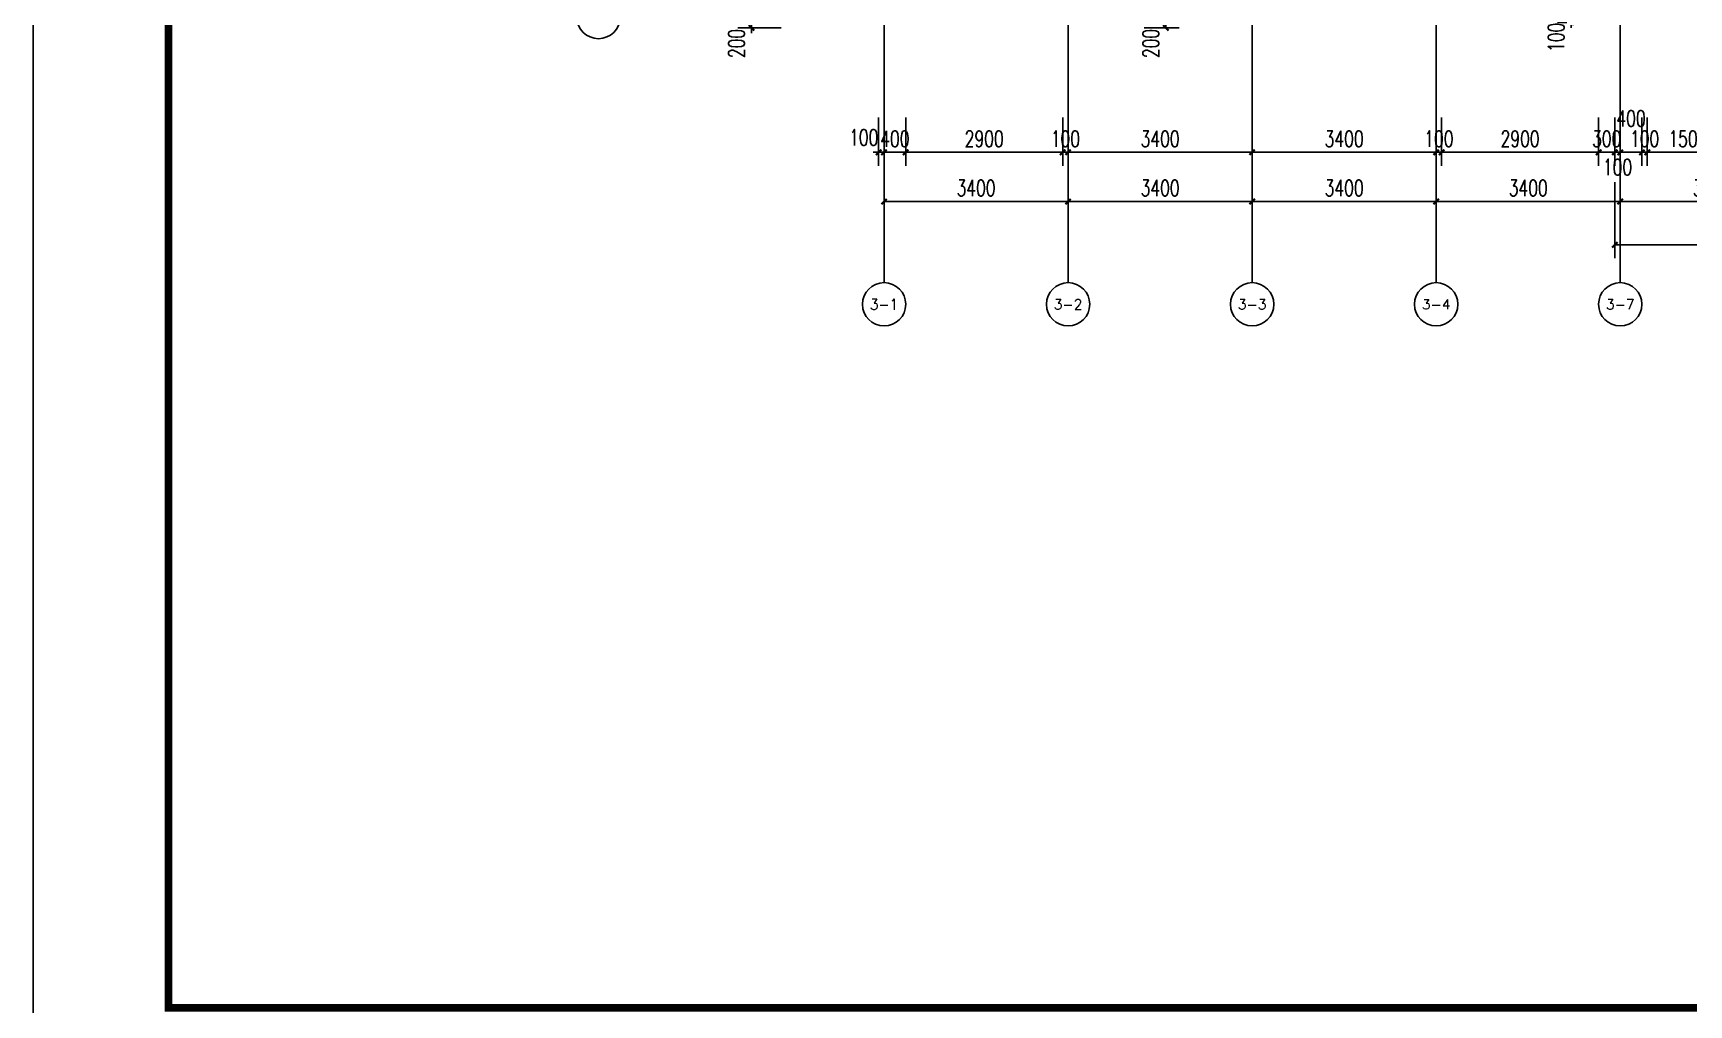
# Model space of a CAD drawing. Extents: x -59851 to 653804, y -249523 to 437614.
# Drawn here: x -59833 to -29246, y -70249 to -52291 of the extents above; entities that cross this region are included whole.
import ezdxf
from ezdxf.enums import TextEntityAlignment as Align

# ---------------------------------------------------------------- set-up
doc = ezdxf.new("R2010")
doc.units = 0
doc.header["$LTSCALE"] = 1000
doc.header["$MEASUREMENT"] = 0
for name, color, linetype in [('A-第三道尺寸线', 105, 'Continuous'), ('AXIS', 3, 'Continuous'), ('AXIS_TEXT', 7, 'Continuous'), ('DOTE', 16, 'Continuous'), ('LABEL_FIXBOX_PM', 7, 'Continuous'), ('LABEL_TXT_PM', 1, 'Continuous')]:
    doc.layers.add(name, color=color, linetype=linetype)
doc.styles.add('_TCH_AXIS', font='COMPLEX', dxfattribs={"bigfont": 'GBCBIG'})
doc.styles.add('_TCH_DIM_T3', font='SIMPLEX.shx', dxfattribs={"width": 0.705882, "bigfont": 'GBCBIG.shx'})
doc.styles.add('COMPLEX', font='COMPLEX')
doc.styles.add('LABEL_TXT_PM', font='pm_njadri_romans1.shx', dxfattribs={"width": 0.7, "bigfont": 'pm_njadri_hztxt.shx'})
doc.dimstyles.new('_TCH_ARCH&&100', dxfattribs={"dimtxt": 297.5, "dimasz": 100, "dimexe": 250, "dimexo": 300, "dimgap": 100, "dimtad": 1, "dimdec": 0, "dimzin": 0, "dimdsep": 46, "dimtxsty": '_TCH_DIM_T3', "dimblk": 'ARCHTICK', "dimcen": 0.09, "dimclrt": 7, "dimazin": 2, "dimtfac": 1, "dimtdec": 0, "dimtix": 1, "dimtmove": 2, "dimatfit": 3, "dimfxl": 0, "dimtolj": 1, "dimtzin": 0, "dimarcsym": 0})

# ---------------------------------------------------------------- blocks, each defined once
blk = doc.blocks.new('zhouxianssceng0329')
at = {"layer": 'DOTE'}
for p, q in [((-44114, 132090), (-44114, 156469)), ((-40714, 132090), (-40714, 156469)), ((-37314, 132090), (-37314, 156469)), ((-33914, 132090), (-33914, 156469)), ((-30514, 132090), (-30514, 143398))]:
    blk.add_line(p, q, dxfattribs=at)
blk = doc.blocks.new('PMSheet_A1_20150113_5-3892016032414355901')
at = {"layer": 'LABEL_FIXBOX_PM'}
blk.add_lwpolyline([(0, 594), (841, 594), (841, 0), (0, 0)], close=True, dxfattribs=at)
at = {"layer": 'LABEL_FIXBOX_PM', "const_width": 1.4}
blk.add_lwpolyline([(831, 584), (25, 584), (25, 10), (831, 10)], close=True, dxfattribs=at)
at = {"layer": 'LABEL_TXT_PM', "style": 'LABEL_TXT_PM'}
for tag, height, width, p in [('修改图应说明理由', 4.5, 0.7, (788.35, 468.8)), ('出图章签名', 4.5, 0.7, (759.46, 338.09)), ('建设单位_U01', 4.5, 0.7, (800.9, 212.14)), ('建设单位', 4.5, 0.7, (800.9, 210.2)), ('建设单位_D01', 4.5, 0.7, (800.9, 207.4)), ('项目名称_U01', 4.5, 0.7, (800.9, 200.42)), ('项目名称', 4.5, 0.7, (800.9, 198.19)), ('项目名称_D01', 4.5, 0.7, (800.9, 195.3)), ('设计编号', 4.5, 0.6, (780.76, 187.9)), ('分项号', 4.5, 0.6, (820.26, 188)), ('项目经理', 4.5, 0.7, (780.26, 172)), ('项目经理签名', 4.5, 0.7, (810.18, 172.26)), ('审定', 4.5, 0.7, (780.26, 163.9)), ('审定签名', 4.5, 0.7, (810.18, 164.16)), ('审核', 4.5, 0.7, (780.26, 156)), ('审核签名', 4.5, 0.7, (810.18, 156.26)), ('项目负责', 4.5, 0.7, (780.26, 148)), ('项目负责签名', 4.5, 0.7, (810.18, 148.26)), ('专业负责', 4.5, 0.7, (780.26, 140)), ('专业负责签名', 4.5, 0.7, (810.18, 140.26)), ('校对', 4.5, 0.7, (780.26, 131.9)), ('校对签名', 4.5, 0.7, (810.18, 132.16)), ('设计', 4.5, 0.7, (780.26, 124)), ('设计签名', 4.5, 0.7, (810.18, 124.26)), ('绘制', 4.5, 0.7, (780.26, 115.9)), ('绘制签名', 4.5, 0.7, (810.18, 116.16)), ('方案_01签名', 4.5, 0.7, (810.18, 96.16)), ('方案_01', 4.5, 0.7, (780.26, 95.9)), ('方案_02', 4.5, 0.7, (780.26, 87.9)), ('方案_02签名', 4.5, 0.7, (810.18, 88.16)), ('方案_03', 4.5, 0.7, (780.29, 79.9)), ('方案_03签名', 4.5, 0.7, (810.2, 80.16)), ('方案_04', 4.5, 0.7, (780.26, 71.9)), ('方案_04签名', 4.5, 0.7, (810.18, 72.16)), ('图名_U02', 4.5, 0.7, (790.5, 60.2)), ('图名_U01', 4.5, 0.7, (790.5, 54.2)), ('图名', 4.5, 0.7, (790.5, 47.96)), ('图名_D01', 4.5, 0.7, (790.5, 42.4)), ('图名_D02', 4.5, 0.7, (790.5, 37)), ('图号', 3.5, 0.7, (760.97, 20.95)), ('图档号', 3.5, 0.7, (781.1, 20.95)), ('日期', 3.5, 0.7, (801.07, 20.95)), ('版本号', 3.5, 0.7, (820.27, 20.95))]:
    blk.add_attdef(tag, text='', height=height, dxfattribs=dict(at, width=width)).set_placement(p, align=Align.CENTER)
blk = doc.blocks.new('_ArchTick')
at = {"color": 0, "linetype": 'ByBlock', "const_width": 0.4}
blk.add_lwpolyline([(-0.5, -0.5), (0.5, 0.5)], dxfattribs=at)
blk = doc.blocks.new('*D1891')
at = {"layer": 'A-第三道尺寸线', "color": 0, "lineweight": -2, "transparency": 16777216}
for p, q in [((-39306, -51994), (-38659, -51994)), ((-38909, -52194), (-38909, -51994)), ((-39306, -52194), (-38659, -52194))]:
    blk.add_line(p, q, dxfattribs=at)
at = {"layer": 'Defpoints', "color": 0, "transparency": 16777216}
for p in [(-39606, -51994), (-38909, -51994), (-39606, -52194)]:
    blk.add_point(p, dxfattribs=at)
at = {"layer": 'A-第三道尺寸线', "color": 0, "lineweight": -2, "transparency": 16777216, "xscale": 100, "yscale": 100, "zscale": 100}
for p, rotation in [((-38909, -51994), 90), ((-38909, -52194), 270)]:
    blk.add_blockref('_ArchTick', p, dxfattribs=dict(at, rotation=rotation))
at = {"layer": 'A-第三道尺寸线', "color": 7, "transparency": 16777216, "insert": (-39184, -52483), "char_height": 297.5, "attachment_point": 5, "rotation": 90, "style": '_TCH_DIM_T3'}
blk.add_mtext('\\A1;200', dxfattribs=at)
blk = doc.blocks.new('*D2162')
at = {"layer": 'A-第三道尺寸线', "color": 0, "lineweight": -2, "transparency": 16777216}
for p, q in [((-46014, -51994), (-46813, -51994)), ((-46563, -51994), (-46563, -51894)), ((-46563, -52194), (-46563, -51994)), ((-46014, -52194), (-46813, -52194)), ((-46563, -52194), (-46563, -52294))]:
    blk.add_line(p, q, dxfattribs=at)
at = {"layer": 'Defpoints', "color": 0, "transparency": 16777216}
for p in [(-46563, -51994), (-45714, -51994), (-45714, -52194)]:
    blk.add_point(p, dxfattribs=at)
at = {"layer": 'A-第三道尺寸线', "color": 0, "lineweight": -2, "transparency": 16777216, "xscale": 100, "yscale": 100, "zscale": 100}
for p, rotation in [((-46563, -51994), 270), ((-46563, -52194), 90)]:
    blk.add_blockref('_ArchTick', p, dxfattribs=dict(at, rotation=rotation))
at = {"layer": 'A-第三道尺寸线', "color": 7, "transparency": 16777216, "insert": (-46838, -52483), "char_height": 297.5, "attachment_point": 5, "rotation": 90, "style": '_TCH_DIM_T3'}
blk.add_mtext('\\A1;200', dxfattribs=at)
blk = doc.blocks.new('*D2199')
at = {"layer": 'A-第三道尺寸线', "color": 0, "lineweight": -2, "transparency": 16777216}
for p, q in [((-30810, -51994), (-31672, -51994)), ((-31422, -51994), (-31422, -51894)), ((-31422, -52094), (-31422, -51994)), ((-30810, -52094), (-31672, -52094)), ((-31422, -52094), (-31422, -52194))]:
    blk.add_line(p, q, dxfattribs=at)
at = {"layer": 'Defpoints', "color": 0, "transparency": 16777216}
for p in [(-31422, -51994), (-30510, -51994), (-30510, -52094)]:
    blk.add_point(p, dxfattribs=at)
at = {"layer": 'A-第三道尺寸线', "color": 0, "lineweight": -2, "transparency": 16777216, "xscale": 100, "yscale": 100, "zscale": 100}
for p, rotation in [((-31422, -51994), 270), ((-31422, -52094), 90)]:
    blk.add_blockref('_ArchTick', p, dxfattribs=dict(at, rotation=rotation))
at = {"layer": 'A-第三道尺寸线', "color": 7, "transparency": 16777216, "insert": (-31697, -52369), "char_height": 297.5, "attachment_point": 5, "rotation": 90, "style": '_TCH_DIM_T3'}
blk.add_mtext('\\A1;100', dxfattribs=at)
blk = doc.blocks.new('*D2242')
at = {"layer": 'A-第三道尺寸线', "color": 0, "lineweight": -2, "transparency": 16777216}
for p, q in [((-30014, -53850), (-30014, -54744)), ((-28514, -53850), (-28514, -54744)), ((-30014, -54494), (-28514, -54494))]:
    blk.add_line(p, q, dxfattribs=at)
at = {"layer": 'Defpoints', "color": 0, "transparency": 16777216}
for p in [(-30014, -53550), (-28514, -53550), (-28514, -54494)]:
    blk.add_point(p, dxfattribs=at)
at = {"layer": 'A-第三道尺寸线', "color": 0, "lineweight": -2, "transparency": 16777216, "xscale": 100, "yscale": 100, "zscale": 100, "rotation": 180}
blk.add_blockref('_ArchTick', (-30014, -54494), dxfattribs=at)
at = {"layer": 'A-第三道尺寸线', "color": 0, "lineweight": -2, "transparency": 16777216, "xscale": 100, "yscale": 100, "zscale": 100}
blk.add_blockref('_ArchTick', (-28514, -54494), dxfattribs=at)
at = {"layer": 'A-第三道尺寸线', "color": 7, "transparency": 16777216, "insert": (-29264, -54245), "char_height": 297.5, "attachment_point": 5, "style": '_TCH_DIM_T3'}
blk.add_mtext('\\A1;1500', dxfattribs=at)
blk = doc.blocks.new('*D2243')
at = {"layer": 'A-第三道尺寸线', "color": 0, "lineweight": -2, "transparency": 16777216}
for p, q in [((-30114, -53850), (-30114, -54744)), ((-30014, -53850), (-30014, -54744)), ((-30114, -54494), (-30214, -54494)), ((-30114, -54494), (-30014, -54494)), ((-30014, -54494), (-29914, -54494))]:
    blk.add_line(p, q, dxfattribs=at)
at = {"layer": 'Defpoints', "color": 0, "transparency": 16777216}
for p in [(-30114, -53550), (-30014, -53550), (-30014, -54494)]:
    blk.add_point(p, dxfattribs=at)
at = {"layer": 'A-第三道尺寸线', "color": 0, "lineweight": -2, "transparency": 16777216, "xscale": 100, "yscale": 100, "zscale": 100}
blk.add_blockref('_ArchTick', (-30114, -54494), dxfattribs=at)
at = {"layer": 'A-第三道尺寸线', "color": 0, "lineweight": -2, "transparency": 16777216, "xscale": 100, "yscale": 100, "zscale": 100, "rotation": 180}
blk.add_blockref('_ArchTick', (-30014, -54494), dxfattribs=at)
at = {"layer": 'A-第三道尺寸线', "color": 7, "transparency": 16777216, "insert": (-30064, -54245), "char_height": 297.5, "attachment_point": 5, "style": '_TCH_DIM_T3'}
blk.add_mtext('\\A1;100', dxfattribs=at)
blk = doc.blocks.new('*D2244')
at = {"layer": 'A-第三道尺寸线', "color": 0, "lineweight": -2, "transparency": 16777216}
for p, q in [((-30514, -53850), (-30514, -54744)), ((-30114, -53850), (-30114, -54744)), ((-30514, -54494), (-30114, -54494))]:
    blk.add_line(p, q, dxfattribs=at)
at = {"layer": 'Defpoints', "color": 0, "transparency": 16777216}
for p in [(-30514, -53550), (-30114, -53550), (-30114, -54494)]:
    blk.add_point(p, dxfattribs=at)
at = {"layer": 'A-第三道尺寸线', "color": 0, "lineweight": -2, "transparency": 16777216, "xscale": 100, "yscale": 100, "zscale": 100, "rotation": 180}
blk.add_blockref('_ArchTick', (-30514, -54494), dxfattribs=at)
at = {"layer": 'A-第三道尺寸线', "color": 0, "lineweight": -2, "transparency": 16777216, "xscale": 100, "yscale": 100, "zscale": 100}
blk.add_blockref('_ArchTick', (-30114, -54494), dxfattribs=at)
at = {"layer": 'A-第三道尺寸线', "color": 7, "transparency": 16777216, "insert": (-30314, -53869), "char_height": 297.5, "attachment_point": 5, "style": '_TCH_DIM_T3'}
blk.add_mtext('\\A1;400', dxfattribs=at)
blk = doc.blocks.new('*D2245')
at = {"layer": 'A-第三道尺寸线', "color": 0, "lineweight": -2, "transparency": 16777216}
for p, q in [((-30614, -53850), (-30614, -54744)), ((-30514, -53850), (-30514, -54744)), ((-30614, -54494), (-30714, -54494)), ((-30614, -54494), (-30514, -54494)), ((-30514, -54494), (-30414, -54494))]:
    blk.add_line(p, q, dxfattribs=at)
at = {"layer": 'Defpoints', "color": 0, "transparency": 16777216}
for p in [(-30614, -53550), (-30514, -53550), (-30514, -54494)]:
    blk.add_point(p, dxfattribs=at)
at = {"layer": 'A-第三道尺寸线', "color": 0, "lineweight": -2, "transparency": 16777216, "xscale": 100, "yscale": 100, "zscale": 100}
blk.add_blockref('_ArchTick', (-30614, -54494), dxfattribs=at)
at = {"layer": 'A-第三道尺寸线', "color": 0, "lineweight": -2, "transparency": 16777216, "xscale": 100, "yscale": 100, "zscale": 100, "rotation": 180}
blk.add_blockref('_ArchTick', (-30514, -54494), dxfattribs=at)
at = {"layer": 'A-第三道尺寸线', "color": 7, "transparency": 16777216, "insert": (-30564, -54769), "char_height": 297.5, "attachment_point": 5, "style": '_TCH_DIM_T3'}
blk.add_mtext('\\A1;100', dxfattribs=at)
blk = doc.blocks.new('*D2246')
at = {"layer": 'A-第三道尺寸线', "color": 0, "lineweight": -2, "transparency": 16777216}
for p, q in [((-30914, -53850), (-30914, -54744)), ((-30614, -53850), (-30614, -54744)), ((-30914, -54494), (-31014, -54494)), ((-30914, -54494), (-30614, -54494)), ((-30614, -54494), (-30514, -54494))]:
    blk.add_line(p, q, dxfattribs=at)
at = {"layer": 'Defpoints', "color": 0, "transparency": 16777216}
for p in [(-30914, -53550), (-30614, -53550), (-30614, -54494)]:
    blk.add_point(p, dxfattribs=at)
at = {"layer": 'A-第三道尺寸线', "color": 0, "lineweight": -2, "transparency": 16777216, "xscale": 100, "yscale": 100, "zscale": 100}
blk.add_blockref('_ArchTick', (-30914, -54494), dxfattribs=at)
at = {"layer": 'A-第三道尺寸线', "color": 0, "lineweight": -2, "transparency": 16777216, "xscale": 100, "yscale": 100, "zscale": 100, "rotation": 180}
blk.add_blockref('_ArchTick', (-30614, -54494), dxfattribs=at)
at = {"layer": 'A-第三道尺寸线', "color": 7, "transparency": 16777216, "insert": (-30764, -54245), "char_height": 297.5, "attachment_point": 5, "style": '_TCH_DIM_T3'}
blk.add_mtext('\\A1;300', dxfattribs=at)
blk = doc.blocks.new('*D2247')
at = {"layer": 'A-第三道尺寸线', "color": 0, "lineweight": -2, "transparency": 16777216}
for p, q in [((-33814, -53850), (-33814, -54744)), ((-30914, -53850), (-30914, -54744)), ((-33814, -54494), (-30914, -54494))]:
    blk.add_line(p, q, dxfattribs=at)
at = {"layer": 'Defpoints', "color": 0, "transparency": 16777216}
for p in [(-33814, -53550), (-30914, -53550), (-30914, -54494)]:
    blk.add_point(p, dxfattribs=at)
at = {"layer": 'A-第三道尺寸线', "color": 0, "lineweight": -2, "transparency": 16777216, "xscale": 100, "yscale": 100, "zscale": 100, "rotation": 180}
blk.add_blockref('_ArchTick', (-33814, -54494), dxfattribs=at)
at = {"layer": 'A-第三道尺寸线', "color": 0, "lineweight": -2, "transparency": 16777216, "xscale": 100, "yscale": 100, "zscale": 100}
blk.add_blockref('_ArchTick', (-30914, -54494), dxfattribs=at)
at = {"layer": 'A-第三道尺寸线', "color": 7, "transparency": 16777216, "insert": (-32364, -54245), "char_height": 297.5, "attachment_point": 5, "style": '_TCH_DIM_T3'}
blk.add_mtext('\\A1;2900', dxfattribs=at)
blk = doc.blocks.new('*D2248')
at = {"layer": 'A-第三道尺寸线', "color": 0, "lineweight": -2, "transparency": 16777216}
for p, q in [((-33914, -53850), (-33914, -54744)), ((-33814, -53850), (-33814, -54744)), ((-33914, -54494), (-34014, -54494)), ((-33914, -54494), (-33814, -54494)), ((-33814, -54494), (-33714, -54494))]:
    blk.add_line(p, q, dxfattribs=at)
at = {"layer": 'Defpoints', "color": 0, "transparency": 16777216}
for p in [(-33914, -53550), (-33814, -53550), (-33814, -54494)]:
    blk.add_point(p, dxfattribs=at)
at = {"layer": 'A-第三道尺寸线', "color": 0, "lineweight": -2, "transparency": 16777216, "xscale": 100, "yscale": 100, "zscale": 100}
blk.add_blockref('_ArchTick', (-33914, -54494), dxfattribs=at)
at = {"layer": 'A-第三道尺寸线', "color": 0, "lineweight": -2, "transparency": 16777216, "xscale": 100, "yscale": 100, "zscale": 100, "rotation": 180}
blk.add_blockref('_ArchTick', (-33814, -54494), dxfattribs=at)
at = {"layer": 'A-第三道尺寸线', "color": 7, "transparency": 16777216, "insert": (-33864, -54245), "char_height": 297.5, "attachment_point": 5, "style": '_TCH_DIM_T3'}
blk.add_mtext('\\A1;100', dxfattribs=at)
blk = doc.blocks.new('*D2249')
at = {"layer": 'A-第三道尺寸线', "color": 0, "lineweight": -2, "transparency": 16777216}
for p, q in [((-37314, -53850), (-37314, -54744)), ((-33914, -53850), (-33914, -54744)), ((-37314, -54494), (-33914, -54494))]:
    blk.add_line(p, q, dxfattribs=at)
at = {"layer": 'Defpoints', "color": 0, "transparency": 16777216}
for p in [(-37314, -53550), (-33914, -53550), (-33914, -54494)]:
    blk.add_point(p, dxfattribs=at)
at = {"layer": 'A-第三道尺寸线', "color": 0, "lineweight": -2, "transparency": 16777216, "xscale": 100, "yscale": 100, "zscale": 100, "rotation": 180}
blk.add_blockref('_ArchTick', (-37314, -54494), dxfattribs=at)
at = {"layer": 'A-第三道尺寸线', "color": 0, "lineweight": -2, "transparency": 16777216, "xscale": 100, "yscale": 100, "zscale": 100}
blk.add_blockref('_ArchTick', (-33914, -54494), dxfattribs=at)
at = {"layer": 'A-第三道尺寸线', "color": 7, "transparency": 16777216, "insert": (-35614, -54245), "char_height": 297.5, "attachment_point": 5, "style": '_TCH_DIM_T3'}
blk.add_mtext('\\A1;3400', dxfattribs=at)
blk = doc.blocks.new('*D2250')
at = {"layer": 'A-第三道尺寸线', "color": 0, "lineweight": -2, "transparency": 16777216}
for p, q in [((-40714, -53850), (-40714, -54744)), ((-37314, -53850), (-37314, -54744)), ((-40714, -54494), (-37314, -54494))]:
    blk.add_line(p, q, dxfattribs=at)
at = {"layer": 'Defpoints', "color": 0, "transparency": 16777216}
for p in [(-40714, -53550), (-37314, -53550), (-37314, -54494)]:
    blk.add_point(p, dxfattribs=at)
at = {"layer": 'A-第三道尺寸线', "color": 0, "lineweight": -2, "transparency": 16777216, "xscale": 100, "yscale": 100, "zscale": 100, "rotation": 180}
blk.add_blockref('_ArchTick', (-40714, -54494), dxfattribs=at)
at = {"layer": 'A-第三道尺寸线', "color": 0, "lineweight": -2, "transparency": 16777216, "xscale": 100, "yscale": 100, "zscale": 100}
blk.add_blockref('_ArchTick', (-37314, -54494), dxfattribs=at)
at = {"layer": 'A-第三道尺寸线', "color": 7, "transparency": 16777216, "insert": (-39014, -54245), "char_height": 297.5, "attachment_point": 5, "style": '_TCH_DIM_T3'}
blk.add_mtext('\\A1;3400', dxfattribs=at)
blk = doc.blocks.new('*D2251')
at = {"layer": 'A-第三道尺寸线', "color": 0, "lineweight": -2, "transparency": 16777216}
for p, q in [((-40814, -53850), (-40814, -54744)), ((-40714, -53850), (-40714, -54744)), ((-40814, -54494), (-40914, -54494)), ((-40814, -54494), (-40714, -54494)), ((-40714, -54494), (-40614, -54494))]:
    blk.add_line(p, q, dxfattribs=at)
at = {"layer": 'Defpoints', "color": 0, "transparency": 16777216}
for p in [(-40814, -53550), (-40714, -53550), (-40714, -54494)]:
    blk.add_point(p, dxfattribs=at)
at = {"layer": 'A-第三道尺寸线', "color": 0, "lineweight": -2, "transparency": 16777216, "xscale": 100, "yscale": 100, "zscale": 100}
blk.add_blockref('_ArchTick', (-40814, -54494), dxfattribs=at)
at = {"layer": 'A-第三道尺寸线', "color": 0, "lineweight": -2, "transparency": 16777216, "xscale": 100, "yscale": 100, "zscale": 100, "rotation": 180}
blk.add_blockref('_ArchTick', (-40714, -54494), dxfattribs=at)
at = {"layer": 'A-第三道尺寸线', "color": 7, "transparency": 16777216, "insert": (-40764, -54245), "char_height": 297.5, "attachment_point": 5, "style": '_TCH_DIM_T3'}
blk.add_mtext('\\A1;100', dxfattribs=at)
blk = doc.blocks.new('*D2252')
at = {"layer": 'A-第三道尺寸线', "color": 0, "lineweight": -2, "transparency": 16777216}
for p, q in [((-43714, -53850), (-43714, -54744)), ((-40814, -53850), (-40814, -54744)), ((-43714, -54494), (-40814, -54494))]:
    blk.add_line(p, q, dxfattribs=at)
at = {"layer": 'Defpoints', "color": 0, "transparency": 16777216}
for p in [(-43714, -53550), (-40814, -53550), (-40814, -54494)]:
    blk.add_point(p, dxfattribs=at)
at = {"layer": 'A-第三道尺寸线', "color": 0, "lineweight": -2, "transparency": 16777216, "xscale": 100, "yscale": 100, "zscale": 100, "rotation": 180}
blk.add_blockref('_ArchTick', (-43714, -54494), dxfattribs=at)
at = {"layer": 'A-第三道尺寸线', "color": 0, "lineweight": -2, "transparency": 16777216, "xscale": 100, "yscale": 100, "zscale": 100}
blk.add_blockref('_ArchTick', (-40814, -54494), dxfattribs=at)
at = {"layer": 'A-第三道尺寸线', "color": 7, "transparency": 16777216, "insert": (-42264, -54245), "char_height": 297.5, "attachment_point": 5, "style": '_TCH_DIM_T3'}
blk.add_mtext('\\A1;2900', dxfattribs=at)
blk = doc.blocks.new('*D2253')
at = {"layer": 'A-第三道尺寸线', "color": 0, "lineweight": -2, "transparency": 16777216}
for p, q in [((-44114, -53850), (-44114, -54744)), ((-43714, -53850), (-43714, -54744)), ((-44114, -54494), (-44214, -54494)), ((-44114, -54494), (-43714, -54494)), ((-43714, -54494), (-43614, -54494))]:
    blk.add_line(p, q, dxfattribs=at)
at = {"layer": 'Defpoints', "color": 0, "transparency": 16777216}
for p in [(-44114, -53550), (-43714, -53550), (-43714, -54494)]:
    blk.add_point(p, dxfattribs=at)
at = {"layer": 'A-第三道尺寸线', "color": 0, "lineweight": -2, "transparency": 16777216, "xscale": 100, "yscale": 100, "zscale": 100}
blk.add_blockref('_ArchTick', (-44114, -54494), dxfattribs=at)
at = {"layer": 'A-第三道尺寸线', "color": 0, "lineweight": -2, "transparency": 16777216, "xscale": 100, "yscale": 100, "zscale": 100, "rotation": 180}
blk.add_blockref('_ArchTick', (-43714, -54494), dxfattribs=at)
at = {"layer": 'A-第三道尺寸线', "color": 7, "transparency": 16777216, "insert": (-43914, -54245), "char_height": 297.5, "attachment_point": 5, "style": '_TCH_DIM_T3'}
blk.add_mtext('\\A1;400', dxfattribs=at)
blk = doc.blocks.new('*D2254')
at = {"layer": 'A-第三道尺寸线', "color": 0, "lineweight": -2, "transparency": 16777216}
for p, q in [((-44214, -53850), (-44214, -54744)), ((-44114, -53850), (-44114, -54744)), ((-44214, -54494), (-44314, -54494)), ((-44214, -54494), (-44114, -54494)), ((-44114, -54494), (-44014, -54494))]:
    blk.add_line(p, q, dxfattribs=at)
at = {"layer": 'Defpoints', "color": 0, "transparency": 16777216}
for p in [(-44214, -53550), (-44114, -53550), (-44114, -54494)]:
    blk.add_point(p, dxfattribs=at)
at = {"layer": 'A-第三道尺寸线', "color": 0, "lineweight": -2, "transparency": 16777216, "xscale": 100, "yscale": 100, "zscale": 100}
blk.add_blockref('_ArchTick', (-44214, -54494), dxfattribs=at)
at = {"layer": 'A-第三道尺寸线', "color": 0, "lineweight": -2, "transparency": 16777216, "xscale": 100, "yscale": 100, "zscale": 100, "rotation": 180}
blk.add_blockref('_ArchTick', (-44114, -54494), dxfattribs=at)
at = {"layer": 'A-第三道尺寸线', "color": 7, "transparency": 16777216, "insert": (-44489, -54219), "char_height": 297.5, "attachment_point": 5, "style": '_TCH_DIM_T3'}
blk.add_mtext('\\A1;100', dxfattribs=at)
blk = doc.blocks.new('*D3251')
at = {"layer": 'AXIS', "color": 0, "lineweight": -2, "transparency": 16777216}
for p, q in [((-44114, -53203), (-44114, -55653)), ((-40714, -53203), (-40714, -55653)), ((-44114, -55403), (-40714, -55403))]:
    blk.add_line(p, q, dxfattribs=at)
at = {"layer": 'Defpoints', "color": 0, "transparency": 16777216}
for p in [(-44114, -52903), (-40714, -52903), (-40714, -55403)]:
    blk.add_point(p, dxfattribs=at)
at = {"layer": 'AXIS', "color": 0, "lineweight": -2, "transparency": 16777216, "xscale": 100, "yscale": 100, "zscale": 100, "rotation": 180}
blk.add_blockref('_ArchTick', (-44114, -55403), dxfattribs=at)
at = {"layer": 'AXIS', "color": 0, "lineweight": -2, "transparency": 16777216, "xscale": 100, "yscale": 100, "zscale": 100}
blk.add_blockref('_ArchTick', (-40714, -55403), dxfattribs=at)
at = {"layer": 'AXIS', "color": 7, "transparency": 16777216, "insert": (-42414, -55154), "char_height": 297.5, "attachment_point": 5, "style": '_TCH_DIM_T3'}
blk.add_mtext('\\A1;3400', dxfattribs=at)
blk = doc.blocks.new('*D3252')
at = {"layer": 'AXIS', "color": 0, "lineweight": -2, "transparency": 16777216}
for p, q in [((-40714, -53203), (-40714, -55653)), ((-37314, -53203), (-37314, -55653)), ((-40714, -55403), (-37314, -55403))]:
    blk.add_line(p, q, dxfattribs=at)
at = {"layer": 'Defpoints', "color": 0, "transparency": 16777216}
for p in [(-40714, -52903), (-37314, -52903), (-37314, -55403)]:
    blk.add_point(p, dxfattribs=at)
at = {"layer": 'AXIS', "color": 0, "lineweight": -2, "transparency": 16777216, "xscale": 100, "yscale": 100, "zscale": 100, "rotation": 180}
blk.add_blockref('_ArchTick', (-40714, -55403), dxfattribs=at)
at = {"layer": 'AXIS', "color": 0, "lineweight": -2, "transparency": 16777216, "xscale": 100, "yscale": 100, "zscale": 100}
blk.add_blockref('_ArchTick', (-37314, -55403), dxfattribs=at)
at = {"layer": 'AXIS', "color": 7, "transparency": 16777216, "insert": (-39014, -55154), "char_height": 297.5, "attachment_point": 5, "style": '_TCH_DIM_T3'}
blk.add_mtext('\\A1;3400', dxfattribs=at)
blk = doc.blocks.new('*D3253')
at = {"layer": 'AXIS', "color": 0, "lineweight": -2, "transparency": 16777216}
for p, q in [((-37314, -53203), (-37314, -55653)), ((-33914, -53203), (-33914, -55653)), ((-37314, -55403), (-33914, -55403))]:
    blk.add_line(p, q, dxfattribs=at)
at = {"layer": 'Defpoints', "color": 0, "transparency": 16777216}
for p in [(-37314, -52903), (-33914, -52903), (-33914, -55403)]:
    blk.add_point(p, dxfattribs=at)
at = {"layer": 'AXIS', "color": 0, "lineweight": -2, "transparency": 16777216, "xscale": 100, "yscale": 100, "zscale": 100, "rotation": 180}
blk.add_blockref('_ArchTick', (-37314, -55403), dxfattribs=at)
at = {"layer": 'AXIS', "color": 0, "lineweight": -2, "transparency": 16777216, "xscale": 100, "yscale": 100, "zscale": 100}
blk.add_blockref('_ArchTick', (-33914, -55403), dxfattribs=at)
at = {"layer": 'AXIS', "color": 7, "transparency": 16777216, "insert": (-35614, -55154), "char_height": 297.5, "attachment_point": 5, "style": '_TCH_DIM_T3'}
blk.add_mtext('\\A1;3400', dxfattribs=at)
blk = doc.blocks.new('*D3254')
at = {"layer": 'AXIS', "color": 0, "lineweight": -2, "transparency": 16777216}
for p, q in [((-33914, -53203), (-33914, -55653)), ((-30514, -53203), (-30514, -55653)), ((-33914, -55403), (-30514, -55403))]:
    blk.add_line(p, q, dxfattribs=at)
at = {"layer": 'Defpoints', "color": 0, "transparency": 16777216}
for p in [(-33914, -52903), (-30514, -52903), (-30514, -55403)]:
    blk.add_point(p, dxfattribs=at)
at = {"layer": 'AXIS', "color": 0, "lineweight": -2, "transparency": 16777216, "xscale": 100, "yscale": 100, "zscale": 100, "rotation": 180}
blk.add_blockref('_ArchTick', (-33914, -55403), dxfattribs=at)
at = {"layer": 'AXIS', "color": 0, "lineweight": -2, "transparency": 16777216, "xscale": 100, "yscale": 100, "zscale": 100}
blk.add_blockref('_ArchTick', (-30514, -55403), dxfattribs=at)
at = {"layer": 'AXIS', "color": 7, "transparency": 16777216, "insert": (-32214, -55154), "char_height": 297.5, "attachment_point": 5, "style": '_TCH_DIM_T3'}
blk.add_mtext('\\A1;3400', dxfattribs=at)
blk = doc.blocks.new('*D3255')
at = {"layer": 'AXIS', "color": 0, "lineweight": -2, "transparency": 16777216}
for p, q in [((-30514, -53203), (-30514, -55653)), ((-27114, -53203), (-27114, -55653)), ((-30514, -55403), (-27114, -55403))]:
    blk.add_line(p, q, dxfattribs=at)
at = {"layer": 'Defpoints', "color": 0, "transparency": 16777216}
for p in [(-30514, -52903), (-27114, -52903), (-27114, -55403)]:
    blk.add_point(p, dxfattribs=at)
at = {"layer": 'AXIS', "color": 0, "lineweight": -2, "transparency": 16777216, "xscale": 100, "yscale": 100, "zscale": 100, "rotation": 180}
blk.add_blockref('_ArchTick', (-30514, -55403), dxfattribs=at)
at = {"layer": 'AXIS', "color": 0, "lineweight": -2, "transparency": 16777216, "xscale": 100, "yscale": 100, "zscale": 100}
blk.add_blockref('_ArchTick', (-27114, -55403), dxfattribs=at)
at = {"layer": 'AXIS', "color": 7, "transparency": 16777216, "insert": (-28814, -55154), "char_height": 297.5, "attachment_point": 5, "style": '_TCH_DIM_T3'}
blk.add_mtext('\\A1;3400', dxfattribs=at)
blk = doc.blocks.new('*D3267')
at = {"layer": 'AXIS', "color": 0, "lineweight": -2, "transparency": 16777216}
for p, q in [((-30614, -55044), (-30614, -56453)), ((4686, -55044), (4686, -56453)), ((-30614, -56203), (4686, -56203))]:
    blk.add_line(p, q, dxfattribs=at)
at = {"layer": 'Defpoints', "color": 0, "transparency": 16777216}
for p in [(-30614, -54744), (4686, -54744), (4686, -56203)]:
    blk.add_point(p, dxfattribs=at)
at = {"layer": 'AXIS', "color": 0, "lineweight": -2, "transparency": 16777216, "xscale": 100, "yscale": 100, "zscale": 100, "rotation": 180}
blk.add_blockref('_ArchTick', (-30614, -56203), dxfattribs=at)
at = {"layer": 'AXIS', "color": 0, "lineweight": -2, "transparency": 16777216, "xscale": 100, "yscale": 100, "zscale": 100}
blk.add_blockref('_ArchTick', (4686, -56203), dxfattribs=at)
at = {"layer": 'AXIS', "color": 7, "transparency": 16777216, "insert": (-12964, -55954), "char_height": 297.5, "attachment_point": 5, "style": '_TCH_DIM_T3'}
blk.add_mtext('\\A1;35300', dxfattribs=at)
blk = doc.blocks.new('_AXISO')
blk.add_circle((0, 0), 0.5)
at = {"layer": 'AXIS_TEXT', "style": 'COMPLEX', "width": 1.041667}
blk.add_attdef('A', text='', height=0.56, dxfattribs=at).set_placement((-0.25, -0.28), (0.25, -0.28), align=Align.FIT)

msp = doc.modelspace()

# ---------------------------------------------------------------- linework, layer by layer
at = {"layer": 'AXIS'}
for p, q in [((-44113.7, -52902.6), (-44113.7, -56902.6)), ((-40713.7, -52902.6), (-40713.7, -56902.6)), ((-37313.7, -52902.6), (-37313.7, -56902.6)), ((-33913.7, -52902.6), (-33913.7, -56902.6)), ((-30513.7, -52902.6), (-30513.7, -56902.6))]:
    msp.add_line(p, q, dxfattribs=at)

# ---------------------------------------------------------------- block references
at = {"xscale": 100, "yscale": 100, "zscale": 100}
msp.add_blockref('PMSheet_A1_20150113_5-3892016032414355901', (-59833.4, -71305.4), dxfattribs=at)
msp.add_blockref('zhouxianssceng0329', (0, -184992.5))
at = {"layer": 'AXIS'}
ref = msp.add_blockref('_AXISO', (-49388.6, -51994.3), dxfattribs=dict(at, xscale=800, yscale=800, zscale=800))
ref.add_attrib('A', '3-A', dxfattribs={"layer": 'AXIS_TEXT', "height": 177.09, "style": '_TCH_AXIS'}).set_placement((-49654.2, -52082.8), (-49122.9, -52082.8), align=Align.FIT)
ref = msp.add_blockref('_AXISO', (-44113.7, -57302.6), dxfattribs=dict(at, xscale=800, yscale=800, zscale=800))
ref.add_attrib('A', '3-1', dxfattribs={"layer": 'AXIS_TEXT', "height": 202.97, "style": '_TCH_AXIS'}).set_placement((-44374.7, -57404.1), (-43852.8, -57404.1), align=Align.FIT)
ref = msp.add_blockref('_AXISO', (-40713.7, -57302.6), dxfattribs=dict(at, xscale=800, yscale=800, zscale=800))
ref.add_attrib('A', '3-2', dxfattribs={"layer": 'AXIS_TEXT', "height": 187.78, "style": '_TCH_AXIS'}).set_placement((-40977.5, -57396.5), (-40449.9, -57396.5), align=Align.FIT)
ref = msp.add_blockref('_AXISO', (-37313.7, -57302.6), dxfattribs=dict(at, xscale=800, yscale=800, zscale=800))
ref.add_attrib('A', '3-3', dxfattribs={"layer": 'AXIS_TEXT', "height": 187.78, "style": '_TCH_AXIS'}).set_placement((-37577.5, -57396.5), (-37049.9, -57396.5), align=Align.FIT)
ref = msp.add_blockref('_AXISO', (-33913.7, -57302.6), dxfattribs=dict(at, xscale=800, yscale=800, zscale=800))
ref.add_attrib('A', '3-4', dxfattribs={"layer": 'AXIS_TEXT', "height": 182.29, "style": '_TCH_AXIS'}).set_placement((-34178.5, -57393.8), (-33649, -57393.8), align=Align.FIT)
ref = msp.add_blockref('_AXISO', (-30513.7, -57302.6), dxfattribs=dict(at, xscale=800, yscale=800, zscale=800))
ref.add_attrib('A', '3-7', dxfattribs={"layer": 'AXIS_TEXT', "height": 187.78, "style": '_TCH_AXIS'}).set_placement((-30777.5, -57396.5), (-30249.9, -57396.5), align=Align.FIT)

# ---------------------------------------------------------------- dimensions: what is measured, and where the dimension line sits
at = {"layer": 'A-第三道尺寸线'}
for base, p1, p2, angle, picture, middle in [((-46562.7, -51994.3), (-45713.9, -52194.3), (-45713.9, -51994.3), 90, '*D2162', (-46837.7, -52483.3)), ((-38908.9, -51994.3), (-39605.7, -52194.3), (-39605.7, -51994.3), 90, '*D1891', (-39183.9, -52483.3)), ((-31421.5, -51994.3), (-30510.2, -52094.3), (-30510.2, -51994.3), 90, '*D2199', (-31696.5, -52369.3)), ((-44113.7, -54493.6), (-44213.7, -53550), (-44113.7, -53550), 0, '*D2254', (-44488.7, -54218.6)), ((-30513.7, -54493.6), (-30613.7, -53550), (-30513.7, -53550), 0, '*D2245', (-30563.7, -54768.6)), ((-30113.7, -54493.6), (-30513.7, -53550), (-30113.7, -53550), 0, '*D2244', (-30313.7, -53868.6))]:
    dim = msp.add_linear_dim(base=base, p1=p1, p2=p2, angle=angle, dimstyle='_TCH_ARCH&&100', dxfattribs=at)
    dim.commit()
    dim.dimension.update_dxf_attribs({"geometry": picture, "text_midpoint": middle, "dimtype": 161})
for p1, p2, picture, middle in [((-44113.7, -53550), (-43713.7, -53550), '*D2253', (-43913.7, -54244.9)), ((-43713.7, -53550), (-40813.7, -53550), '*D2252', (-42263.7, -54244.9)), ((-40813.7, -53550), (-40713.7, -53550), '*D2251', (-40763.7, -54244.9)), ((-40713.7, -53550), (-37313.7, -53550), '*D2250', (-39013.7, -54244.9)), ((-37313.7, -53550), (-33913.7, -53550), '*D2249', (-35613.7, -54244.9)), ((-33913.7, -53550), (-33813.7, -53550), '*D2248', (-33863.7, -54244.9)), ((-33813.7, -53550), (-30913.7, -53550), '*D2247', (-32363.7, -54244.9)), ((-30913.7, -53550), (-30613.7, -53550), '*D2246', (-30763.7, -54244.9)), ((-30113.7, -53550), (-30013.7, -53550), '*D2243', (-30063.7, -54244.9)), ((-30013.7, -53550), (-28513.7, -53550), '*D2242', (-29263.7, -54244.9))]:
    dim = msp.add_aligned_dim(p1=p1, p2=p2, distance=-943.6, dimstyle='_TCH_ARCH&&100', dxfattribs=at)
    dim.commit()
    dim.dimension.update_dxf_attribs({"geometry": picture, "text_midpoint": middle})
at = {"layer": 'AXIS'}
for p1, p2, distance, picture, middle in [((-44113.7, -52902.6), (-40713.7, -52902.6), -2500, '*D3251', (-42413.7, -55153.9)), ((-40713.7, -52902.6), (-37313.7, -52902.6), -2500, '*D3252', (-39013.7, -55153.9)), ((-37313.7, -52902.6), (-33913.7, -52902.6), -2500, '*D3253', (-35613.7, -55153.9)), ((-33913.7, -52902.6), (-30513.7, -52902.6), -2500, '*D3254', (-32213.7, -55153.9)), ((-30513.7, -52902.6), (-27113.7, -52902.6), -2500, '*D3255', (-28813.7, -55153.9)), ((-30613.7, -54743.6), (4686.3, -54743.6), -1459, '*D3267', (-12963.7, -55953.9))]:
    dim = msp.add_aligned_dim(p1=p1, p2=p2, distance=distance, dimstyle='_TCH_ARCH&&100', dxfattribs=at)
    dim.commit()
    dim.dimension.update_dxf_attribs({"geometry": picture, "text_midpoint": middle})

doc.saveas('drawing.dxf')
